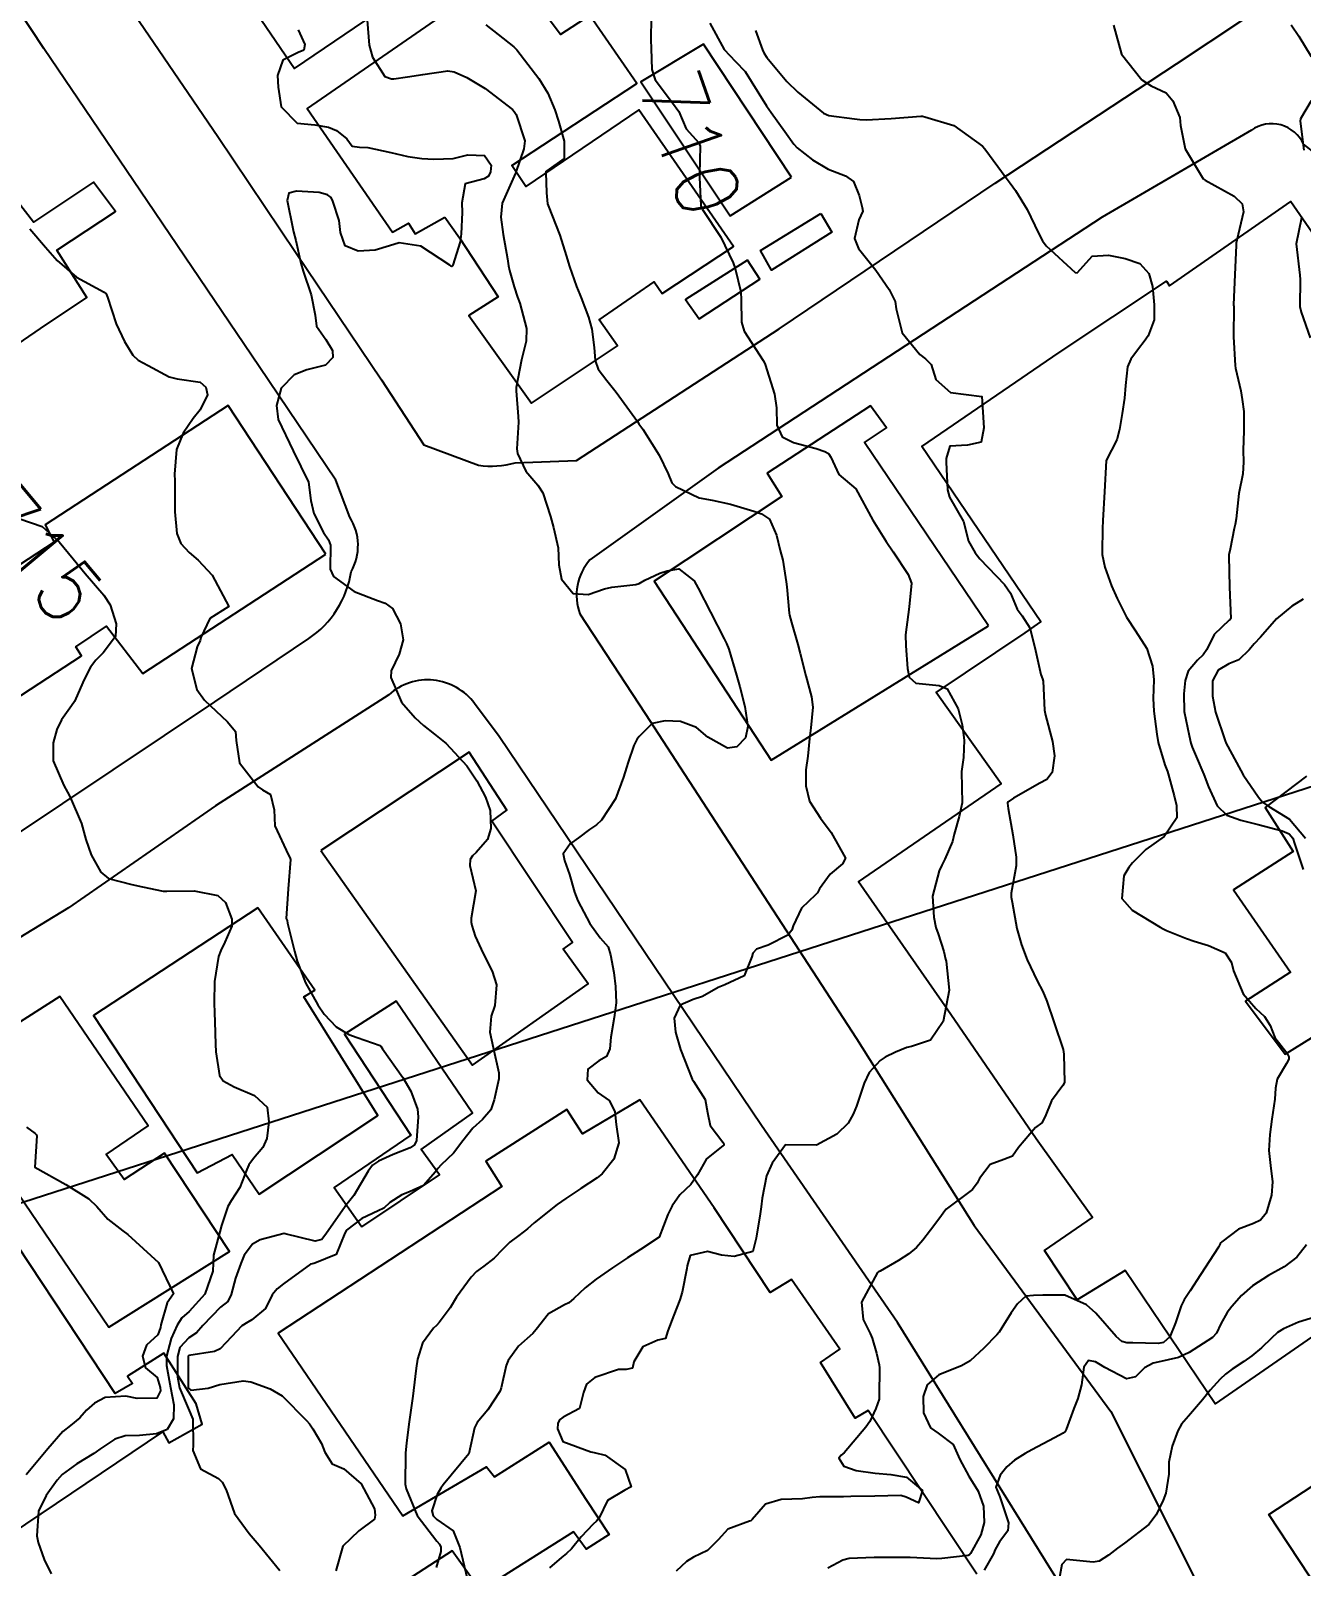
# Model space of a CAD drawing. Header units: metres. Extents: x 292545 to 299085, y 7450245 to 7463078.
# Drawn here: x 298090.4 to 298171.7, y 7451641 to 7451739.2 of the extents above; entities that cross this region are included whole.
import ezdxf
from ezdxf.enums import TextEntityAlignment as Align

# ---------------------------------------------------------------- set-up
doc = ezdxf.new("R2010")
doc.units = ezdxf.units.M
doc.linetypes.add('CONTINUO', pattern=[0])
for name, color, linetype in [('Cotas', 45, 'Continuous'), ('Curvas de Nivel 1m', 11, 'Continuous'), ('Curvas de Nivel 5m', 15, 'Continuous'), ('Edificações', 30, 'Continuous'), ('TEXTO', 45, 'Continuous'), ('Vias Primárias', 230, 'Continuous')]:
    doc.layers.add(name, color=color, linetype=linetype)
doc.styles.add('Style-STANDARD', font='STANDARD.shx')

msp = doc.modelspace()

# ---------------------------------------------------------------- linework, layer by layer
at = {"layer": 'Curvas de Nivel 1m', "flags": 128}
for points, elevation in [([(298111.931, 7451739.872), (298112.047, 7451738.275), (298112.261, 7451737.506), (298113.047, 7451736.264), (298113.481, 7451736.124), (298113.623, 7451736.116), (298114.492, 7451736.245), (298115.485, 7451736.409), (298117.071, 7451736.63), (298117.486, 7451736.565), (298118.306, 7451736.202), (298119.473, 7451735.497), (298121.209, 7451734.164), (298121.332, 7451734.042), (298121.45, 7451733.847), (298122.004, 7451732.154), (298121.937, 7451731.646), (298121.435, 7451730.16), (298121.43, 7451730.143), (298121.412, 7451730.097), (298120.815, 7451728.745), (298120.566, 7451728.172), (298120.47, 7451727.27), (298120.619, 7451726.171), (298120.899, 7451724.607), (298120.967, 7451724.165), (298121.022, 7451723.857), (298121.32, 7451722.831), (298121.548, 7451722.158), (298121.685, 7451721.781), (298122.11, 7451720.152), (298122.083, 7451719.35), (298121.801, 7451718.155), (298121.462, 7451716.384), (298121.447, 7451716.167), (298121.589, 7451714.527), (298121.602, 7451714.164), (298121.5, 7451712.469), (298121.531, 7451712.165), (298122.063, 7451711.038), (298122.832, 7451710.145), (298123.165, 7451709.644), (298123.642, 7451708.135), (298123.846, 7451707.423), (298124.143, 7451706.13), (298124.189, 7451705.053), (298124.346, 7451704.128), (298125.089, 7451703.203), (298126.058, 7451703.136), (298127.094, 7451703.498), (298127.57, 7451703.611), (298129.099, 7451703.785), (298129.32, 7451703.847), (298129.678, 7451704.064), (298130.652, 7451704.51), (298131.109, 7451704.667), (298131.86, 7451704.788), (298132.839, 7451704.024), (298133.096, 7451703.557), (298133.875, 7451702.012), (298134.751, 7451700.308), (298134.911, 7451700.001), (298135.048, 7451699.647), (298135.551, 7451697.995), (298135.768, 7451697.239), (298136.078, 7451695.989), (298136.265, 7451694.713), (298136.129, 7451693.989), (298135.575, 7451693.393), (298134.973, 7451693.317), (298133.715, 7451694.013), (298132.989, 7451694.649), (298131.976, 7451695.018), (298130.993, 7451695.074), (298130.158, 7451694.892), (298129.326, 7451694.067), (298129.182, 7451693.866), (298128.974, 7451693.489), (298128.609, 7451692.425), (298128.505, 7451692.077), (298128.323, 7451691.455), (298127.817, 7451690.087), (298126.919, 7451688.715), (298126.602, 7451688.417), (298126.152, 7451688.108), (298125.431, 7451687.589), (298124.899, 7451687.19), (298124.456, 7451686.558), (298124.548, 7451686.123), (298124.874, 7451685.236), (298125.192, 7451684.117), (298125.407, 7451683.562), (298126.158, 7451682.107), (298126.824, 7451681.186), (298127.331, 7451680.606), (298127.491, 7451680.09), (298127.692, 7451678.976), (298127.818, 7451678.085), (298127.84, 7451677.021), (298127.723, 7451676.086), (298127.506, 7451674.845), (298127.438, 7451674.09), (298127.233, 7451673.595), (298126.731, 7451673.313), (298126.034, 7451672.796), (298125.996, 7451672.107), (298126.705, 7451671.274), (298127.402, 7451670.792), (298127.769, 7451670.084), (298127.853, 7451669.251), (298128.029, 7451668.08), (298127.704, 7451667.037), (298126.962, 7451666.095), (298126.64, 7451665.831), (298125.594, 7451665.15), (298124.627, 7451664.515), (298124.078, 7451664.128), (298122.611, 7451662.951), (298122.178, 7451662.583), (298121.618, 7451662.16), (298121.041, 7451661.721), (298120.589, 7451661.262), (298120.05, 7451660.707), (298119.377, 7451660.182), (298118.915, 7451659.841), (298118.566, 7451659.496), (298117.641, 7451658.204), (298117.226, 7451657.527), (298116.529, 7451656.595), (298116.347, 7451656.401), (298116.16, 7451656.224), (298115.471, 7451655.273), (298115.148, 7451654.234), (298115.065, 7451653.666), (298114.883, 7451652.236), (298114.838, 7451651.876), (298114.615, 7451650.238), (298114.596, 7451650.094), (298114.439, 7451648.879), (298114.377, 7451648.241), (298114.376, 7451648.184), (298114.361, 7451646.241), (298114.409, 7451645.948), (298115.128, 7451644.233), (298116.367, 7451642.6), (298116.548, 7451642.401), (298116.623, 7451642.216), (298116.633, 7451641.942), (298116.343, 7451640.911)], 712), ([(298119.517, 7451739.57), (298120.296, 7451738.963), (298121.297, 7451738.163), (298121.412, 7451738.071), (298121.501, 7451737.982), (298122.898, 7451736.146), (298123.469, 7451735.202), (298123.933, 7451734.135), (298124.16, 7451733.418), (298124.529, 7451732.129), (298124.517, 7451731.034), (298123.414, 7451730.248), (298123.358, 7451730.196), (298123.346, 7451730.141), (298123.393, 7451728.84), (298123.466, 7451728.139), (298123.504, 7451728.016), (298124.243, 7451726.131), (298124.642, 7451724.829), (298124.861, 7451724.125), (298125.32, 7451722.849), (298125.527, 7451722.329), (298125.607, 7451722.116), (298126.08, 7451720.888), (298126.299, 7451720.105), (298126.445, 7451718.933), (298126.513, 7451718.101), (298126.706, 7451717.546), (298127.25, 7451716.828), (298127.86, 7451716.084), (298129.215, 7451714.199), (298129.306, 7451714.069), (298129.558, 7451713.717), (298130.61, 7451712.056), (298131.181, 7451710.86), (298131.416, 7451710.287), (298131.64, 7451710.043), (298133.163, 7451709.33), (298133.996, 7451709.176), (298135.157, 7451708.919), (298136.668, 7451708.467), (298137.148, 7451708.309), (298137.665, 7451707.972), (298138.101, 7451706.934), (298138.345, 7451705.962), (298138.506, 7451705.348), (298138.735, 7451703.955), (298138.771, 7451703.636), (298138.911, 7451701.952), (298138.937, 7451701.817), (298139.067, 7451701.353), (298139.467, 7451699.946), (298139.615, 7451699.374), (298139.982, 7451697.94), (298140.342, 7451696.604), (298140.432, 7451695.936), (298140.31, 7451694.617), (298140.219, 7451693.938), (298140.104, 7451692.801), (298139.992, 7451691.94), (298139.974, 7451690.909), (298140.226, 7451689.937), (298140.917, 7451688.838), (298141.595, 7451687.923), (298142.516, 7451686.285), (298142.331, 7451685.916), (298141.537, 7451685.263), (298140.867, 7451684.315), (298140.737, 7451684.059), (298140.592, 7451683.933), (298139.699, 7451683.093), (298139.181, 7451681.947), (298139.098, 7451681.68), (298138.827, 7451681.36), (298137.571, 7451680.719), (298136.818, 7451680.469), (298136.592, 7451680.205), (298136.533, 7451679.983), (298136.035, 7451678.753), (298134.795, 7451678.188), (298134.379, 7451678.006), (298133.364, 7451677.441), (298132.781, 7451677.253), (298131.937, 7451676.877), (298131.56, 7451676.042), (298131.64, 7451675.156), (298131.969, 7451674.038), (298132.715, 7451672.147), (298132.795, 7451672.029), (298133.537, 7451670.854), (298133.685, 7451670.015), (298133.854, 7451669.181), (298134.674, 7451668.123), (298134.747, 7451667.999), (298134.74, 7451667.932), (298134.671, 7451667.886), (298133.619, 7451667.056), (298133.054, 7451666.024), (298132.637, 7451665.408), (298131.921, 7451664.746), (298131.424, 7451664.042), (298131.163, 7451663.499), (298130.603, 7451662.05), (298129.398, 7451661.255), (298128.583, 7451660.715), (298128.194, 7451660.461), (298127.621, 7451660.084), (298126.566, 7451659.366), (298125.857, 7451658.81), (298125.141, 7451658.114), (298124.818, 7451657.848), (298124.547, 7451657.721), (298123.532, 7451657.141), (298122.74, 7451656.147), (298122.52, 7451655.893), (298121.602, 7451655.069), (298120.95, 7451654.166), (298120.823, 7451653.844), (298120.485, 7451652.409), (298120.437, 7451652.217), (298120.418, 7451652.171), (298119.644, 7451650.999), (298118.961, 7451650.185), (298118.783, 7451649.854), (298118.433, 7451648.19), (298116.779, 7451646.215), (298116.626, 7451646.001), (298116.404, 7451645.594), (298116.061, 7451644.55), (298116.145, 7451644.222), (298116.381, 7451643.995), (298117.432, 7451643.262), (298117.857, 7451642.198), (298118.311, 7451640.213)], 711), ([(298133.843, 7451739.693), (298134.749, 7451738.008), (298135.495, 7451737.229), (298136.098, 7451736.6), (298136.488, 7451735.985), (298137.459, 7451734.392), (298137.766, 7451733.967), (298138.642, 7451732.757), (298139.209, 7451731.952), (298139.429, 7451731.711), (298140.409, 7451730.949), (298141.409, 7451730.347), (298142.516, 7451729.913), (298143.043, 7451729.549), (298143.391, 7451728.662), (298143.594, 7451727.898), (298143.622, 7451727.656), (298143.375, 7451727.108), (298143.102, 7451725.904), (298143.353, 7451725.27), (298144.469, 7451723.889), (298145.321, 7451722.653), (298145.691, 7451721.876), (298145.769, 7451721.415), (298146.152, 7451719.871), (298147.272, 7451718.492), (298147.635, 7451718.223), (298147.997, 7451717.849), (298148.305, 7451716.896), (298149.245, 7451716.071), (298151.243, 7451715.81), (298151.374, 7451713.808), (298151.204, 7451712.89), (298150.329, 7451712.691), (298149.201, 7451712.631), (298148.961, 7451711.833), (298148.968, 7451711.61), (298149.052, 7451709.832), (298149.166, 7451709.36), (298150.068, 7451707.821), (298150.393, 7451706.555), (298150.818, 7451705.813), (298151.117, 7451705.423), (298152.7, 7451703.794), (298153.087, 7451703.227), (298153.503, 7451702.21), (298153.816, 7451701.779), (298154.311, 7451701.017), (298154.637, 7451699.766), (298155.027, 7451698.019), (298155.117, 7451697.759), (298155.168, 7451697.612), (298155.258, 7451695.757), (298155.317, 7451695.438), (298155.775, 7451693.752), (298155.883, 7451692.831), (298155.749, 7451691.752), (298155.399, 7451691.305), (298154.946, 7451691.085), (298153.272, 7451690.121), (298152.934, 7451689.885), (298152.893, 7451689.83), (298152.891, 7451689.79), (298152.928, 7451689.458), (298153.229, 7451687.785), (298153.448, 7451686.341), (298153.43, 7451685.782), (298153.128, 7451684.048), (298153.124, 7451683.786), (298153.175, 7451683.469), (298153.48, 7451681.78), (298153.784, 7451680.737), (298154.145, 7451679.77), (298154.793, 7451678.429), (298155.146, 7451677.756), (298155.398, 7451677.132), (298155.864, 7451675.749), (298156.438, 7451674.051), (298156.498, 7451673.742), (298156.525, 7451671.933), (298156.435, 7451671.743), (298155.7, 7451670.753), (298155.298, 7451669.754), (298155.081, 7451669.364), (298154.686, 7451669.056), (298153.594, 7451667.776), (298153.211, 7451667.235), (298152.661, 7451667.011), (298151.768, 7451666.687), (298151.088, 7451665.806), (298150.952, 7451665.495), (298150.636, 7451665.102), (298148.969, 7451663.835), (298148.804, 7451663.653), (298148.616, 7451663.36), (298147.955, 7451662.495), (298147.479, 7451661.851), (298147.07, 7451661.373), (298146.584, 7451660.973), (298145.903, 7451660.544), (298144.739, 7451659.878), (298144.625, 7451659.827), (298144.572, 7451659.775), (298143.54, 7451657.895), (298143.661, 7451656.768), (298144.102, 7451655.886), (298144.224, 7451655.588), (298144.51, 7451654.624), (298144.686, 7451653.878), (298144.699, 7451653.68), (298144.686, 7451651.878), (298144.668, 7451651.69), (298144.471, 7451651.093), (298144.084, 7451650.26), (298143.831, 7451649.889), (298142.436, 7451648.25), (298142.253, 7451648.093), (298142.1, 7451647.913), (298142.425, 7451647.397), (298143.207, 7451647.117), (298144.419, 7451646.95), (298145.417, 7451646.871), (298146.415, 7451646.691), (298147.455, 7451645.849), (298147.2, 7451645.047), (298146.399, 7451645.421), (298146.056, 7451645.521), (298144.399, 7451645.476), (298142.855, 7451645.449), (298142.398, 7451645.443), (298140.889, 7451645.434), (298140.398, 7451645.39), (298139.761, 7451645.304), (298138.396, 7451645.257), (298137.399, 7451644.964), (298136.543, 7451643.978), (298136.455, 7451643.906), (298136.382, 7451643.883), (298135.003, 7451643.367), (298134.37, 7451642.682), (298133.684, 7451642.01), (298132.804, 7451641.575), (298132.352, 7451641.303), (298131.695, 7451640.684)], 709), ([(298159.673, 7451739.557), (298160.187, 7451737.703), (298161.479, 7451736.07), (298162.073, 7451735.681), (298163.027, 7451735.225), (298163.464, 7451734.721), (298163.904, 7451733.655), (298163.958, 7451733.144), (298164.249, 7451731.652), (298165.404, 7451729.734), (298165.528, 7451729.639), (298167.393, 7451728.612), (298167.898, 7451728.123), (298167.98, 7451727.611), (298167.547, 7451725.8), (298167.516, 7451725.618), (298167.513, 7451725.465), (298167.423, 7451723.619), (298167.354, 7451721.66), (298167.354, 7451721.619), (298167.355, 7451721.577), (298167.339, 7451719.619), (298167.445, 7451717.798), (298167.475, 7451717.617), (298167.804, 7451716.167), (298167.901, 7451715.61), (298167.995, 7451714.845), (298168, 7451713.608), (298167.958, 7451712.366), (298167.99, 7451711.608), (298167.937, 7451710.854), (298167.695, 7451709.612), (298167.521, 7451707.989), (298167.455, 7451707.617), (298167.395, 7451707.363), (298167.127, 7451706.039), (298167.054, 7451705.69), (298167.049, 7451705.621), (298167.093, 7451703.62), (298167.178, 7451701.619), (298167.14, 7451701.552), (298167.072, 7451701.499), (298166.107, 7451700.585), (298165.645, 7451699.634), (298165.393, 7451699.291), (298165.043, 7451698.954), (298164.446, 7451698.234), (298164.258, 7451697.651), (298164.156, 7451696.794), (298164.183, 7451695.652), (298164.502, 7451694.125), (298164.619, 7451693.645), (298164.705, 7451693.379), (298164.964, 7451692.788), (298165.451, 7451691.635), (298165.739, 7451690.838), (298166.295, 7451689.626), (298166.924, 7451689.039), (298167.81, 7451688.72), (298168.915, 7451688.426), (298170.45, 7451688.036), (298170.907, 7451687.833), (298171.137, 7451687.568), (298171.236, 7451687.23), (298171.799, 7451685.561)], 707), ([(298171.026, 7451739.575), (298171.516, 7451738.862), (298172.318, 7451737.562)], 706), ([(298107.517, 7451739.257), (298107.928, 7451738.326), (298107.865, 7451737.96), (298107.498, 7451737.808), (298106.522, 7451737.31), (298106.188, 7451736.343), (298106.231, 7451735.583), (298106.415, 7451734.34), (298107.442, 7451733.279), (298108.578, 7451733.182), (298109.44, 7451733.039), (298109.962, 7451732.826), (298110.621, 7451732.292), (298110.968, 7451731.826), (298111.428, 7451731.757), (298111.962, 7451731.74), (298113.425, 7451731.423), (298114.513, 7451731.158), (298115.421, 7451731.028), (298116.186, 7451730.994), (298117.421, 7451731.026), (298118.368, 7451731.257), (298119.423, 7451731.221), (298119.847, 7451730.613), (298119.82, 7451730.184), (298119.689, 7451729.905), (298119.406, 7451729.729), (298118.186, 7451729.417), (298117.971, 7451728.204), (298118.006, 7451727.574), (298117.934, 7451726.204), (298117.866, 7451725.694), (298117.398, 7451724.209), (298117.379, 7451724.163), (298117.332, 7451724.12), (298117.267, 7451724.146), (298117.203, 7451724.212), (298115.351, 7451725.429), (298113.976, 7451725.632), (298113.351, 7451725.454), (298112.441, 7451725.175), (298111.345, 7451725.094), (298110.512, 7451725.454), (298110.225, 7451726.297), (298110.126, 7451727.054), (298109.734, 7451728.305), (298109.614, 7451728.534), (298109.389, 7451728.703), (298108.841, 7451728.865), (298107.392, 7451728.934), (298106.913, 7451728.812), (298106.806, 7451728.336), (298107.155, 7451726.542), (298107.211, 7451726.332), (298107.355, 7451725.778), (298107.684, 7451724.326), (298107.832, 7451723.821), (298108.336, 7451722.32), (298108.6, 7451721.017), (298108.673, 7451720.316), (298109.28, 7451719.463), (298109.706, 7451718.74), (298109.731, 7451718.303), (298109.258, 7451717.813), (298108.069, 7451717.508), (298107.252, 7451717.19), (298106.427, 7451716.342), (298106.125, 7451715.24), (298106.233, 7451714.345), (298107.193, 7451712.33), (298108.161, 7451710.32), (298108.315, 7451709.159), (298108.503, 7451708.316), (298109.131, 7451707.113), (298109.452, 7451706.631), (298109.569, 7451706.303), (298109.564, 7451704.76), (298109.757, 7451704.3), (298111.089, 7451703.339), (298112.58, 7451702.765), (298113.078, 7451702.595), (298113.541, 7451702.255), (298114.052, 7451701.261), (298114.228, 7451700.248), (298113.966, 7451699.324), (298113.463, 7451698.256), (298113.435, 7451697.84), (298114.112, 7451696.249), (298114.993, 7451695.259), (298115.522, 7451694.766), (298116.218, 7451694.221), (298116.974, 7451693.625), (298118.297, 7451692.197), (298118.943, 7451691.235), (298119.488, 7451690.184), (298119.781, 7451689.325), (298119.824, 7451688.181), (298119.617, 7451687.468), (298118.89, 7451686.651), (298118.65, 7451686.429), (298118.519, 7451686.194), (298118.495, 7451685.811), (298118.863, 7451684.19), (298118.583, 7451682.448), (298118.579, 7451682.194), (298118.61, 7451681.973), (298118.824, 7451681.303), (298119.336, 7451680.185), (298119.924, 7451679.056), (298120.201, 7451678.176), (298120.081, 7451676.869), (298119.843, 7451676.179), (298119.772, 7451675.161), (298119.982, 7451674.178), (298120.346, 7451672.547), (298120.339, 7451672.174), (298120.047, 7451670.829), (298119.822, 7451670.179), (298119.297, 7451669.574), (298118.681, 7451669.016), (298118.051, 7451668.199), (298117.453, 7451667.416), (298116.65, 7451666.665), (298116.436, 7451666.432), (298116.283, 7451666.224), (298115.515, 7451665.351), (298114.63, 7451664.942), (298114.132, 7451664.741), (298113.376, 7451664.252), (298112.982, 7451663.894), (298112.618, 7451663.726), (298111.573, 7451663.236), (298110.605, 7451662.484), (298110.5, 7451662.291), (298109.938, 7451660.941), (298108.574, 7451660.379), (298108.514, 7451660.37), (298108.304, 7451660.314), (298106.56, 7451659.065), (298106.162, 7451658.739), (298105.84, 7451658.347), (298105.42, 7451657.476), (298104.537, 7451656.765), (298104.283, 7451656.615), (298103.905, 7451656.366), (298103.233, 7451655.662), (298102.511, 7451654.901), (298102.154, 7451654.74), (298100.504, 7451654.469), (298100.472, 7451654.442), (298100.462, 7451654.41), (298100.462, 7451652.431), (298100.467, 7451652.41), (298100.482, 7451652.378), (298100.631, 7451652.258), (298101.743, 7451652.391), (298102.485, 7451652.623), (298103.994, 7451652.859), (298104.487, 7451652.783), (298105.721, 7451652.348), (298106.476, 7451651.888), (298108.048, 7451650.316), (298108.236, 7451650.099), (298108.448, 7451649.792), (298108.991, 7451648.857), (298109.203, 7451648.302), (298109.677, 7451647.549), (298110.422, 7451647.233), (298111.544, 7451646.279), (298112.389, 7451644.679), (298112.431, 7451644.269), (298112.38, 7451644.006), (298111.383, 7451643.27), (298110.363, 7451642.29), (298109.92, 7451640.713)], 713), ([(298136.759, 7451739.225), (298137.216, 7451737.974), (298137.305, 7451737.777), (298137.498, 7451737.478), (298138.769, 7451735.957), (298139.473, 7451735.262), (298141.115, 7451733.933), (298141.451, 7451733.786), (298143.101, 7451733.557), (298143.449, 7451733.522), (298143.835, 7451733.511), (298145.45, 7451733.583), (298147.341, 7451733.741), (298147.452, 7451733.732), (298147.604, 7451733.696), (298149.446, 7451733.129), (298151.279, 7451731.812), (298151.43, 7451731.642), (298152.809, 7451729.789), (298153.065, 7451729.45), (298153.395, 7451728.993), (298154.146, 7451727.772), (298154.878, 7451726.255), (298155.125, 7451725.762), (298155.358, 7451725.446), (298157.209, 7451723.741), (298157.333, 7451723.721), (298157.365, 7451723.74), (298158.297, 7451724.778), (298159.35, 7451724.855), (298160.404, 7451724.643), (298161.342, 7451724.316), (298161.932, 7451723.684), (298162.17, 7451722.836), (298162.266, 7451721.68), (298162.267, 7451720.711), (298161.89, 7451719.684), (298161.636, 7451719.33), (298161.275, 7451718.861), (298160.777, 7451718.186), (298160.564, 7451717.697), (298160.429, 7451716.52), (298160.362, 7451715.699), (298160.217, 7451714.711), (298160.056, 7451713.702), (298159.87, 7451713.04), (298159.193, 7451711.71), (298159.091, 7451709.711), (298158.987, 7451707.871), (298158.977, 7451707.712), (298158.962, 7451707.534), (298158.935, 7451705.713), (298159.111, 7451704.883), (298159.548, 7451703.705), (298159.904, 7451702.882), (298160.499, 7451701.696), (298161.064, 7451700.83), (298161.81, 7451699.682), (298162.157, 7451698.558), (298162.255, 7451697.678), (298162.197, 7451696.492), (298162.247, 7451695.678), (298162.434, 7451694.223), (298162.529, 7451693.674), (298162.959, 7451692.243), (298163.115, 7451691.828), (298163.17, 7451691.667), (298163.551, 7451690.272), (298163.708, 7451689.658), (298163.714, 7451688.865), (298162.903, 7451687.67), (298161.745, 7451686.831), (298160.886, 7451685.99), (298160.652, 7451685.693), (298160.335, 7451685.155), (298160.21, 7451683.7), (298160.852, 7451682.967), (298162.643, 7451681.864), (298162.834, 7451681.76), (298163.055, 7451681.667), (298164.334, 7451681.153), (298164.826, 7451680.964), (298165.753, 7451680.701), (298166.819, 7451680.22), (298167.21, 7451679.616), (298167.353, 7451679.067), (298167.96, 7451677.608), (298168.774, 7451676.673), (298169.331, 7451676.154), (298169.679, 7451675.586), (298169.983, 7451674.809), (298170.746, 7451673.831), (298170.893, 7451673.568), (298170.886, 7451673.424), (298170.736, 7451673.141), (298170.141, 7451672.159), (298170.038, 7451671.58), (298169.997, 7451670.871), (298169.795, 7451669.583), (298169.658, 7451668.605), (298169.613, 7451667.586), (298169.701, 7451666.632), (298169.849, 7451665.582), (298169.783, 7451664.732), (298169.436, 7451663.588), (298169.081, 7451663.128), (298168.613, 7451662.924), (298167.656, 7451662.561), (298166.595, 7451661.752), (298166.532, 7451661.683), (298166.496, 7451661.621), (298166.374, 7451661.406), (298165.224, 7451659.64), (298164.563, 7451658.613), (298164.185, 7451658.026), (298164.005, 7451657.655), (298163.629, 7451656.566), (298163.28, 7451655.662), (298162.872, 7451655.314), (298162.519, 7451655.251), (298160.914, 7451655.291), (298160.519, 7451655.283), (298160.205, 7451655.38), (298159.83, 7451655.7), (298158.545, 7451657.186), (298157.948, 7451657.726), (298156.559, 7451658.336), (298155.142, 7451658.344), (298154.558, 7451658.317), (298154.064, 7451658.269), (298153.53, 7451657.78), (298153.127, 7451657.201), (298152.53, 7451656.239), (298152.35, 7451655.968), (298152.195, 7451655.793), (298151.371, 7451654.944), (298150.506, 7451654.139), (298149.936, 7451653.819), (298148.497, 7451653.244), (298147.737, 7451652.601), (298147.492, 7451651.85), (298147.506, 7451650.811), (298147.954, 7451649.845), (298148.45, 7451649.514), (298149.407, 7451648.79), (298149.837, 7451647.819), (298150.417, 7451646.764), (298151.019, 7451645.804), (298151.344, 7451644.85), (298151.4, 7451643.8), (298151.17, 7451643.007), (298150.514, 7451641.808), (298150.449, 7451641.722), (298150.361, 7451641.69), (298148.693, 7451641.5), (298148.357, 7451641.476), (298146.665, 7451641.551), (298146.358, 7451641.557), (298144.696, 7451641.547), (298144.358, 7451641.555), (298142.764, 7451641.498), (298142.355, 7451641.389), (298141.402, 7451640.865)], 708), ([(298172.315, 7451734.711), (298171.637, 7451733.568), (298171.605, 7451733.415), (298171.841, 7451731.566)], 706), ([(298171.701, 7451727.243), (298171.363, 7451725.57), (298171.597, 7451723.567), (298171.602, 7451723.296), (298171.598, 7451721.567), (298171.672, 7451721.202), (298172.252, 7451719.56)], 706), ([(298090.341, 7451726.53), (298091.351, 7451725.353), (298092.085, 7451724.513), (298093.327, 7451723.432), (298095.103, 7451722.473), (298095.221, 7451722.38), (298095.31, 7451722.165), (298095.866, 7451720.464), (298096.4, 7451719.335), (298096.927, 7451718.453), (298097.26, 7451718.129), (298097.908, 7451717.792), (298099.249, 7451717.07), (298099.763, 7451716.938), (298101.246, 7451716.724), (298101.592, 7451716.397), (298101.716, 7451715.917), (298101.229, 7451714.965), (298100.784, 7451714.407), (298100.158, 7451713.467), (298099.718, 7451712.422), (298099.603, 7451710.849), (298099.623, 7451710.423), (298099.618, 7451709.971), (298099.618, 7451708.423), (298099.747, 7451707.039), (298100.01, 7451706.417), (298100.543, 7451705.835), (298101.112, 7451705.35), (298102.006, 7451704.391), (298103.073, 7451702.38), (298101.85, 7451701.608), (298101.289, 7451700.398), (298101.238, 7451700.211), (298101.047, 7451699.801), (298100.673, 7451698.405), (298101.013, 7451697.07), (298101.517, 7451696.395), (298102.989, 7451695.005), (298103.494, 7451694.375), (298103.538, 7451693.811), (298103.752, 7451692.372), (298104.938, 7451690.855), (298105.233, 7451690.653), (298105.74, 7451690.348), (298105.961, 7451689.382), (298106.012, 7451688.344), (298106.885, 7451686.474), (298106.973, 7451686.329), (298107.02, 7451686.19), (298106.863, 7451684.33), (298106.748, 7451682.418), (298106.781, 7451682.331), (298106.796, 7451682.294), (298106.831, 7451682.115), (298107.278, 7451680.325), (298107.441, 7451679.689), (298107.98, 7451678.318), (298108.772, 7451676.91), (298109.18, 7451676.306), (298109.943, 7451675.486), (298110.75, 7451674.998), (298111.274, 7451674.808), (298112.743, 7451674.293), (298112.785, 7451674.26), (298112.903, 7451674.097), (298114.203, 7451672.245), (298114.71, 7451671.392), (298115.146, 7451670.235), (298115.186, 7451669.737), (298115.083, 7451668.236), (298114.955, 7451667.951), (298114.666, 7451667.759), (298113.585, 7451667.325), (298112.652, 7451666.894), (298112.266, 7451666.648), (298111.995, 7451666.27), (298111.063, 7451664.719), (298110.727, 7451664.288), (298110.622, 7451664.163), (298109.321, 7451662.303), (298109.018, 7451661.885), (298108.595, 7451661.79), (298106.677, 7451662.263), (298106.602, 7451662.268), (298105.068, 7451661.883), (298104.591, 7451661.589), (298104.062, 7451660.884), (298103.828, 7451660.367), (298103.503, 7451659.431), (298103.23, 7451658.373), (298102.997, 7451657.927), (298102.545, 7451657.564), (298101.4, 7451656.397), (298101.002, 7451655.927), (298100.521, 7451655.604), (298099.946, 7451654.981), (298099.794, 7451654.417), (298099.795, 7451653.112), (298099.925, 7451652.416), (298100.464, 7451651.116), (298100.759, 7451650.405), (298100.783, 7451648.752), (298100.778, 7451648.405), (298101.248, 7451647.224), (298102.415, 7451646.605), (298102.643, 7451646.378), (298102.903, 7451645.878), (298103.431, 7451644.37), (298104.37, 7451643.086), (298105.022, 7451642.353), (298106.339, 7451640.72)], 714), ([(298171.792, 7451702.857), (298171.081, 7451702.402), (298170.094, 7451701.585), (298169.061, 7451700.416), (298168.665, 7451699.996), (298168.339, 7451699.607), (298167.681, 7451698.976), (298167.039, 7451698.718), (298166.355, 7451698.305), (298165.999, 7451697.63), (298165.993, 7451696.65), (298166.191, 7451695.628), (298166.819, 7451693.778), (298166.884, 7451693.621), (298166.971, 7451693.43), (298167.972, 7451691.61), (298168.939, 7451690.185), (298169.201, 7451689.861), (298169.601, 7451689.59), (298170.921, 7451688.771), (298171.945, 7451687.56)], 706), ([(298090.129, 7451669.085), (298090.674, 7451668.674), (298090.754, 7451668.609), (298090.783, 7451668.528), (298090.653, 7451666.53), (298092.637, 7451665.407), (298094.122, 7451664.485), (298094.618, 7451664.013), (298095.325, 7451663.185), (298096.284, 7451662.455), (298096.599, 7451662.211), (298098.573, 7451660.43), (298099.531, 7451658.42), (298099.124, 7451657.847), (298098.72, 7451656.428), (298098.692, 7451656.267), (298098.524, 7451655.806), (298097.814, 7451655.139), (298097.538, 7451654.444), (298097.744, 7451653.69), (298098.489, 7451653.069), (298098.68, 7451652.428), (298098.695, 7451652.213), (298098.473, 7451651.737), (298097.196, 7451651.725), (298096.474, 7451651.871), (298095.165, 7451651.78), (298094.467, 7451651.435), (298093.965, 7451650.98), (298093.544, 7451650.489), (298092.934, 7451650.009), (298092.444, 7451649.611), (298091.484, 7451648.514), (298090.42, 7451647.218), (298090.112, 7451646.837)], 716), ([(298172.004, 7451661.556), (298171.385, 7451660.761), (298170.579, 7451660.145), (298169.581, 7451659.585), (298168.566, 7451658.937), (298167.86, 7451658.307), (298167.239, 7451657.613), (298166.94, 7451657.223), (298166.536, 7451656.51), (298166.253, 7451655.898), (298166.001, 7451655.628), (298164.513, 7451654.665), (298163.818, 7451654.348), (298162.507, 7451654.047), (298162.194, 7451653.985), (298161.657, 7451653.678), (298161.072, 7451653.106), (298160.492, 7451652.98), (298159.104, 7451653.711), (298158.737, 7451653.948), (298158.506, 7451654.073), (298158.074, 7451654.158), (298157.76, 7451653.727), (298157.623, 7451652.591), (298157.383, 7451651.731), (298157.121, 7451651.078), (298156.64, 7451649.738), (298156.573, 7451649.618), (298156.451, 7451649.499), (298155.902, 7451649.202), (298154.44, 7451648.434), (298154.011, 7451648.201), (298153.338, 7451647.781), (298152.851, 7451647.361), (298152.418, 7451646.823), (298152.137, 7451646.063), (298152.241, 7451645.792), (298152.399, 7451645.434), (298152.945, 7451643.784), (298152.901, 7451643.262), (298152.371, 7451642.566), (298152.088, 7451642.07), (298151.989, 7451641.794), (298151.403, 7451640.744)], 707), ([(298172.543, 7451656.919), (298171.498, 7451656.607), (298170.532, 7451656.177), (298170.167, 7451655.945), (298169.766, 7451655.588), (298169.144, 7451654.967), (298168.512, 7451654.465), (298168.013, 7451654.1), (298167.268, 7451653.612), (298166.831, 7451653.283), (298166.493, 7451652.962), (298165.846, 7451652.266), (298165.364, 7451651.637), (298164.462, 7451650.597), (298164.019, 7451650.092), (298163.793, 7451649.657), (298163.428, 7451648.676), (298163.217, 7451647.662), (298163.201, 7451646.882), (298163.024, 7451645.664), (298162.845, 7451645.219), (298162.389, 7451644.295), (298161.92, 7451643.677), (298160.371, 7451642.466), (298159.92, 7451642.151), (298159.344, 7451641.71), (298158.758, 7451641.315), (298158.356, 7451641.257), (298156.663, 7451641.432), (298156.353, 7451641.105), (298156.144, 7451639.935)], 706)]:
    msp.add_lwpolyline(points, dxfattribs=dict(at, elevation=elevation))
at = {"layer": 'Curvas de Nivel 5m', "flags": 128}
for points, elevation in [([(298130.097, 7451740.061), (298130.066, 7451738.619), (298130.087, 7451738.061), (298130.14, 7451736.711), (298130.347, 7451736.057), (298131.461, 7451734.592), (298131.87, 7451734.036), (298132.331, 7451732.926), (298133.147, 7451732.024), (298133.223, 7451731.815), (298133.178, 7451730.023), (298133.187, 7451729.809), (298133.267, 7451728.022), (298133.286, 7451727.925), (298133.38, 7451727.757), (298134.54, 7451726.008), (298135.338, 7451724.35), (298135.463, 7451723.998), (298135.82, 7451722.494), (298135.846, 7451721.992), (298135.862, 7451720.555), (298136.038, 7451719.989), (298137.265, 7451718.114), (298137.337, 7451717.969), (298137.384, 7451717.846), (298137.978, 7451715.963), (298138.114, 7451715.077), (298138.133, 7451713.966), (298138.465, 7451713.221), (298139.202, 7451712.867), (298140.654, 7451712.48), (298141.197, 7451712.296), (298141.426, 7451712.157), (298141.584, 7451711.924), (298142.091, 7451710.826), (298143.173, 7451709.9), (298144.276, 7451707.889), (298145.129, 7451706.534), (298145.581, 7451705.875), (298146.539, 7451704.428), (298146.749, 7451703.863), (298146.592, 7451702.351), (298146.529, 7451701.865), (298146.352, 7451700.575), (298146.374, 7451699.867), (298146.491, 7451698.406), (298146.605, 7451697.864), (298147.019, 7451697.464), (298148.515, 7451697.334), (298149.016, 7451697.109), (298149.74, 7451695.823), (298149.994, 7451694.819), (298150.109, 7451693.819), (298150.061, 7451692.724), (298149.945, 7451691.82), (298149.969, 7451690.793), (298149.984, 7451689.819), (298149.786, 7451688.955), (298149.484, 7451687.824), (298149.367, 7451687.357), (298148.887, 7451686.229), (298148.686, 7451685.833), (298148.516, 7451685.473), (298148.094, 7451683.842), (298148.167, 7451682.517), (298148.311, 7451681.838), (298148.444, 7451681.451), (298148.818, 7451680.304), (298148.921, 7451679.829), (298148.954, 7451679.685), (298149.153, 7451677.834), (298148.763, 7451675.84), (298147.96, 7451674.639), (298146.747, 7451674.244), (298146.443, 7451674.166), (298145.715, 7451673.87), (298145.058, 7451673.557), (298144.735, 7451673.338), (298144.044, 7451672.57), (298143.725, 7451671.895), (298143.222, 7451670.426), (298143.014, 7451669.905), (298142.687, 7451669.337), (298141.971, 7451668.626), (298140.673, 7451667.93), (298138.673, 7451667.95), (298137.833, 7451666.785), (298137.467, 7451665.968), (298137.193, 7451664.536), (298137.127, 7451663.975), (298137.06, 7451663.531), (298136.813, 7451661.978), (298136.584, 7451661.137), (298135.39, 7451660.801), (298134.582, 7451660.889), (298133.694, 7451661.123), (298132.585, 7451660.868), (298132.395, 7451660.213), (298132.363, 7451660.032), (298132.064, 7451658.529), (298131.931, 7451658.036), (298131.531, 7451657.047), (298131.163, 7451656.044), (298131.001, 7451655.563), (298130.517, 7451655.45), (298129.551, 7451655.021), (298128.982, 7451654.065), (298128.901, 7451653.664), (298128.498, 7451653.571), (298127.994, 7451653.574), (298126.493, 7451653.068), (298125.956, 7451652.638), (298125.76, 7451652.107), (298125.497, 7451651.08), (298124.459, 7451650.534), (298124.22, 7451650.36), (298124.123, 7451650.125), (298124.102, 7451649.777), (298124.442, 7451648.981), (298126.223, 7451648.314), (298126.435, 7451648.28), (298127.144, 7451648.093), (298128.42, 7451647.191), (298128.804, 7451646.074), (298128.401, 7451645.867), (298127.292, 7451645.193), (298126.765, 7451644.096), (298126.601, 7451643.877), (298126.379, 7451643.684), (298125.602, 7451642.876), (298124.984, 7451642.114), (298124.671, 7451641.804), (298124.354, 7451641.555), (298123.583, 7451640.892)], 710), ([(298089.698, 7451707.989), (298091.137, 7451707.492), (298092.225, 7451706.509), (298093.112, 7451705.417), (298093.88, 7451704.492), (298095.082, 7451703.103), (298095.485, 7451702.474), (298095.868, 7451701.275), (298095.827, 7451700.468), (298095.042, 7451699.406), (298094.569, 7451698.954), (298094.222, 7451698.488), (298093.808, 7451697.705), (298093.285, 7451696.497), (298093.192, 7451696.307), (298092.998, 7451696.021), (298092.359, 7451695.137), (298092.067, 7451694.509), (298091.833, 7451693.648), (298091.833, 7451692.511), (298092.512, 7451690.929), (298092.759, 7451690.502), (298092.93, 7451690.174), (298093.654, 7451688.493), (298093.921, 7451687.466), (298094.262, 7451686.486), (298094.872, 7451685.388), (298095.379, 7451684.983), (298096.864, 7451684.589), (298097.551, 7451684.443), (298098.86, 7451684.164), (298099.113, 7451684.175), (298100.861, 7451684.186), (298102.364, 7451683.894), (298102.849, 7451683.439), (298103.258, 7451682.376), (298103.267, 7451681.937), (298102.818, 7451680.901), (298102.555, 7451680.384), (298102.407, 7451679.984), (298102.15, 7451678.39), (298102.126, 7451677.037), (298102.156, 7451676.389), (298102.178, 7451675.81), (298102.22, 7451674.388), (298102.244, 7451673.893), (298102.484, 7451672.384), (298102.718, 7451672.046), (298103.419, 7451671.666), (298104.704, 7451671.107), (298105.522, 7451670.352), (298105.624, 7451669.41), (298105.492, 7451668.352), (298105.241, 7451667.778), (298104.654, 7451667.066), (298104.349, 7451666.662), (298104.218, 7451666.364), (298103.778, 7451665.222), (298103.221, 7451664.374), (298102.997, 7451663.999), (298102.607, 7451662.782), (298102.5, 7451662.382), (298102.085, 7451660.883), (298102.061, 7451660.388), (298102.049, 7451659.869), (298101.542, 7451658.395), (298100.542, 7451657.298), (298100.058, 7451656.894), (298099.77, 7451656.418), (298099.381, 7451655.56), (298099.088, 7451654.424), (298099.086, 7451653.835), (298099.341, 7451652.421), (298099.556, 7451651.329), (298099.526, 7451650.419), (298099.134, 7451649.736), (298098.443, 7451649.458), (298097.354, 7451649.358), (298096.442, 7451649.345), (298095.778, 7451649.128), (298094.822, 7451648.476), (298094.594, 7451648.315), (298094.43, 7451648.211), (298093.356, 7451647.558), (298092.417, 7451646.859), (298092.092, 7451646.505), (298091.386, 7451645.527), (298090.901, 7451644.522), (298090.786, 7451642.943), (298090.867, 7451642.522), (298091.262, 7451641.426), (298091.697, 7451640.51)], 715)]:
    msp.add_lwpolyline(points, dxfattribs=dict(at, elevation=elevation))
at = {"layer": 'Edificações'}
for points in [[(298120.116, 7451745.508), (298121.93, 7451742.88), (298127.844, 7451746.477), (298125.866, 7451749.477), (298120.609, 7451745.963), (298114.708, 7451754.729), (298110.718, 7451752.012), (298109.434, 7451753.912), (298100.021, 7451747.42), (298107.282, 7451736.784)], [(298116.891, 7451727.276), (298117.817, 7451725.952), (298120.306, 7451722.175), (298118.418, 7451720.986), (298122.428, 7451715.381), (298127.941, 7451719.056), (298126.756, 7451720.718), (298130.279, 7451723.147), (298130.79, 7451722.4), (298135.353, 7451725.411), (298129.294, 7451734.133), (298122.064, 7451729.229), (298121.17, 7451730.578), (298129.163, 7451735.817), (298126.176, 7451740.178), (298124.286, 7451738.958), (298121.1, 7451743.226), (298108.084, 7451734.219), (298113.533, 7451726.317), (298114.569, 7451726.898), (298115, 7451726.201)], [(298139.057, 7451729.832), (298133.446, 7451738.339), (298129.433, 7451735.923), (298135.151, 7451727.36)], [(298088.679, 7451729.416), (298079.901, 7451723.335), (298080.37, 7451722.639), (298078.49, 7451721.38), (298078.02, 7451722.121), (298069.471, 7451716.124), (298074.618, 7451708.732), (298085.152, 7451716.155), (298091.027, 7451720.166), (298093.981, 7451722.136), (298092.072, 7451725.157), (298095.81, 7451727.629), (298094.419, 7451729.519), (298090.564, 7451726.948)], [(298140.937, 7451727.502), (298141.657, 7451726.316), (298137.785, 7451723.883), (298137.084, 7451725.144)], [(298136.251, 7451724.537), (298132.279, 7451722.017), (298133.153, 7451720.785), (298137.049, 7451723.321)], [(298109.283, 7451705.726), (298103.025, 7451715.226), (298091.312, 7451707.603), (298091.893, 7451706.497), (298079.863, 7451698.657), (298083.839, 7451692.829), (298093.635, 7451699.22), (298093.274, 7451699.806), (298095.235, 7451701.111), (298097.569, 7451698.101)], [(298151.679, 7451701.144), (298143.746, 7451712.864), (298145.14, 7451713.811), (298144.123, 7451715.209), (298137.506, 7451710.912), (298138.455, 7451709.415), (298130.285, 7451704.008), (298137.766, 7451692.56)], [(298108.961, 7451686.776), (298118.652, 7451673.046), (298126.049, 7451678.239), (298124.465, 7451680.465), (298125.056, 7451680.89), (298119.904, 7451688.643), (298120.849, 7451689.351), (298118.438, 7451693.063)], [(298104.929, 7451683.096), (298094.418, 7451676.226), (298101.045, 7451666.167), (298103.287, 7451667.34), (298105.002, 7451664.793), (298112.599, 7451669.828), (298107.872, 7451677.406), (298108.563, 7451677.839)], [(298111.579, 7451662.703), (298116.553, 7451666.03), (298115.379, 7451667.647), (298118.665, 7451669.973), (298113.781, 7451677.143), (298110.465, 7451675.036), (298114.716, 7451668.57), (298109.8, 7451665.221)]]:
    msp.add_lwpolyline(points, close=True, dxfattribs=at)
for points in [[(298180.508, 7451661.293), (298166.174, 7451651.385), (298160.404, 7451659.904), (298157.347, 7451658.037), (298155.256, 7451661.195), (298158.33, 7451663.307), (298154.718, 7451668.342), (298149.02, 7451676.622), (298143.354, 7451684.778), (298152.471, 7451691.027), (298148.332, 7451696.882), (298154.016, 7451700.701), (298155.009, 7451701.389), (298147.4, 7451712.611), (298156.197, 7451718.622), (298163.051, 7451723.181), (298163.256, 7451722.894), (298171.011, 7451728.288), (298184.089, 7451709.397)], [(298172.005, 7451691.525), (298169.366, 7451689.532), (298171.166, 7451686.712), (298167.354, 7451684.254), (298170.988, 7451678.985), (298168.113, 7451677.13), (298170.64, 7451673.758), (298175.432, 7451676.717)], [(298088.78, 7451666.038), (298095.388, 7451656.297), (298103.115, 7451661.12), (298098.959, 7451667.418), (298096.383, 7451665.723), (298095.213, 7451667.332), (298097.911, 7451669.165), (298092.259, 7451677.441), (298084.507, 7451672.495)], [(298150.933, 7451640.482), (298143.98, 7451650.954), (298143.148, 7451650.479), (298140.933, 7451654.033), (298142.164, 7451654.874), (298139.074, 7451659.327), (298137.708, 7451658.504), (298134.117, 7451663.91), (298129.36, 7451670.834), (298125.69, 7451668.645), (298124.686, 7451670.201), (298119.505, 7451666.9), (298120.535, 7451665.292), (298106.237, 7451655.91), (298114.203, 7451644.215), (298119.562, 7451647.363), (298120.059, 7451646.716), (298123.574, 7451648.93), (298125.908, 7451645.283), (298127.396, 7451643.023), (298125.938, 7451642.088), (298125.112, 7451643.206), (298119.172, 7451639.456), (298117.367, 7451641.99), (298100.752, 7451631.247)], [(298088.098, 7451642.377), (298098.848, 7451649.599), (298099.226, 7451648.896), (298101.375, 7451650.08), (298100.99, 7451651.382), (298098.911, 7451654.62), (298096.595, 7451653.157), (298096.916, 7451652.684), (298095.802, 7451652.041), (298087.18, 7451665.049)], [(298172.824, 7451639.425), (298169.61, 7451644.303), (298177.372, 7451649.38)]]:
    msp.add_lwpolyline(points, dxfattribs=at)
at = {"layer": 'TEXTO', "linetype": 'CONTINUO'}
msp.add_polyline3d([(298234.128, 7451710.778, 0), (298032.356, 7451645.714, 0)], dxfattribs=at)
at = {"layer": 'Vias Primárias'}
for points, elevation in [([(298033.571, 7451650.263), (298063.033, 7451670.118), (298082.714, 7451683.284), (298102.17, 7451696.287), (298108.184, 7451700.324, 0.210614), (298110.891, 7451704.6, 0.277968), (298110.807, 7451708.092), (298109.925, 7451710.451), (298105.015, 7451717.723), (298097.875, 7451728.287), (298091.24, 7451738.074), (298085.359, 7451746.956)], 722.964), ([(298115.899, 7451532.474), (298125.699, 7451538.366), (298138.991, 7451546.873), (298150.952, 7451554.435), (298174.028, 7451569.35), (298191.461, 7451580.53, 0.389064), (298192.651, 7451585.031), (298184.649, 7451597.455), (298176.618, 7451609.37), (298166.812, 7451623.218), (298155.698, 7451640.736), (298145.856, 7451656.597), (298137.155, 7451669.18), (298120.356, 7451694.055), (298118.792, 7451696.172, 0.442795), (298113.304, 7451696.729), (298102.21, 7451689.629), (298092.811, 7451683.108), (298082.743, 7451676.997), (298070.922, 7451668.804), (298060.552, 7451661.942), (298048.731, 7451654.192), (298040.727, 7451648.753), (298036.763, 7451646.126)], 710.534)]:
    msp.add_lwpolyline(points, format="xyb", dxfattribs=dict(at, elevation=elevation))
for points in [[(298095.785, 7451742.106), (298102.36, 7451732.432), (298107.381, 7451724.965), (298112.832, 7451716.864), (298115.536, 7451712.708), (298119.04, 7451711.407, 0.09432), (298121.394, 7451711.561), (298125.317, 7451711.718), (298138.276, 7451720.14), (298152.093, 7451729.451), (298163.692, 7451737.082), (298167.947, 7451739.907)], [(298223.751, 7451666.485), (298209.862, 7451683.738), (298201.585, 7451695.138), (298190.02, 7451709.058), (298186.531, 7451713.145), (298188.128, 7451714.507), (298177.935, 7451727.162), (298171.824, 7451731.936, 0.474522), (298168.486, 7451732.838), (298158.947, 7451727.277), (298134.379, 7451711.227), (298126.161, 7451705.357, 0.27176), (298125.527, 7451701.904), (298129.711, 7451695.53), (298143.222, 7451674.743), (298150.759, 7451662.799), (298159.491, 7451650.886), (298165.326, 7451639.31), (298172.764, 7451627.734), (298179.463, 7451618.251), (298191.06, 7451601.163), (298204.02, 7451580.028), (298217.465, 7451559.452, 0.342922)]]:
    msp.add_lwpolyline(points, format="xyb", dxfattribs=at)

# ---------------------------------------------------------------- texts
at = {"layer": 'Cotas', "style": 'Style-STANDARD'}
for s, rotation, p in [('710', 289.24072, (298132.614, 7451732.006, 710)), ('715', 309.79721, (298090.802, 7451705.758, 715))]:
    msp.add_text(s, height=4, rotation=rotation, dxfattribs=at).set_placement(p, align=Align.MIDDLE_CENTER)

doc.saveas('drawing.dxf')
